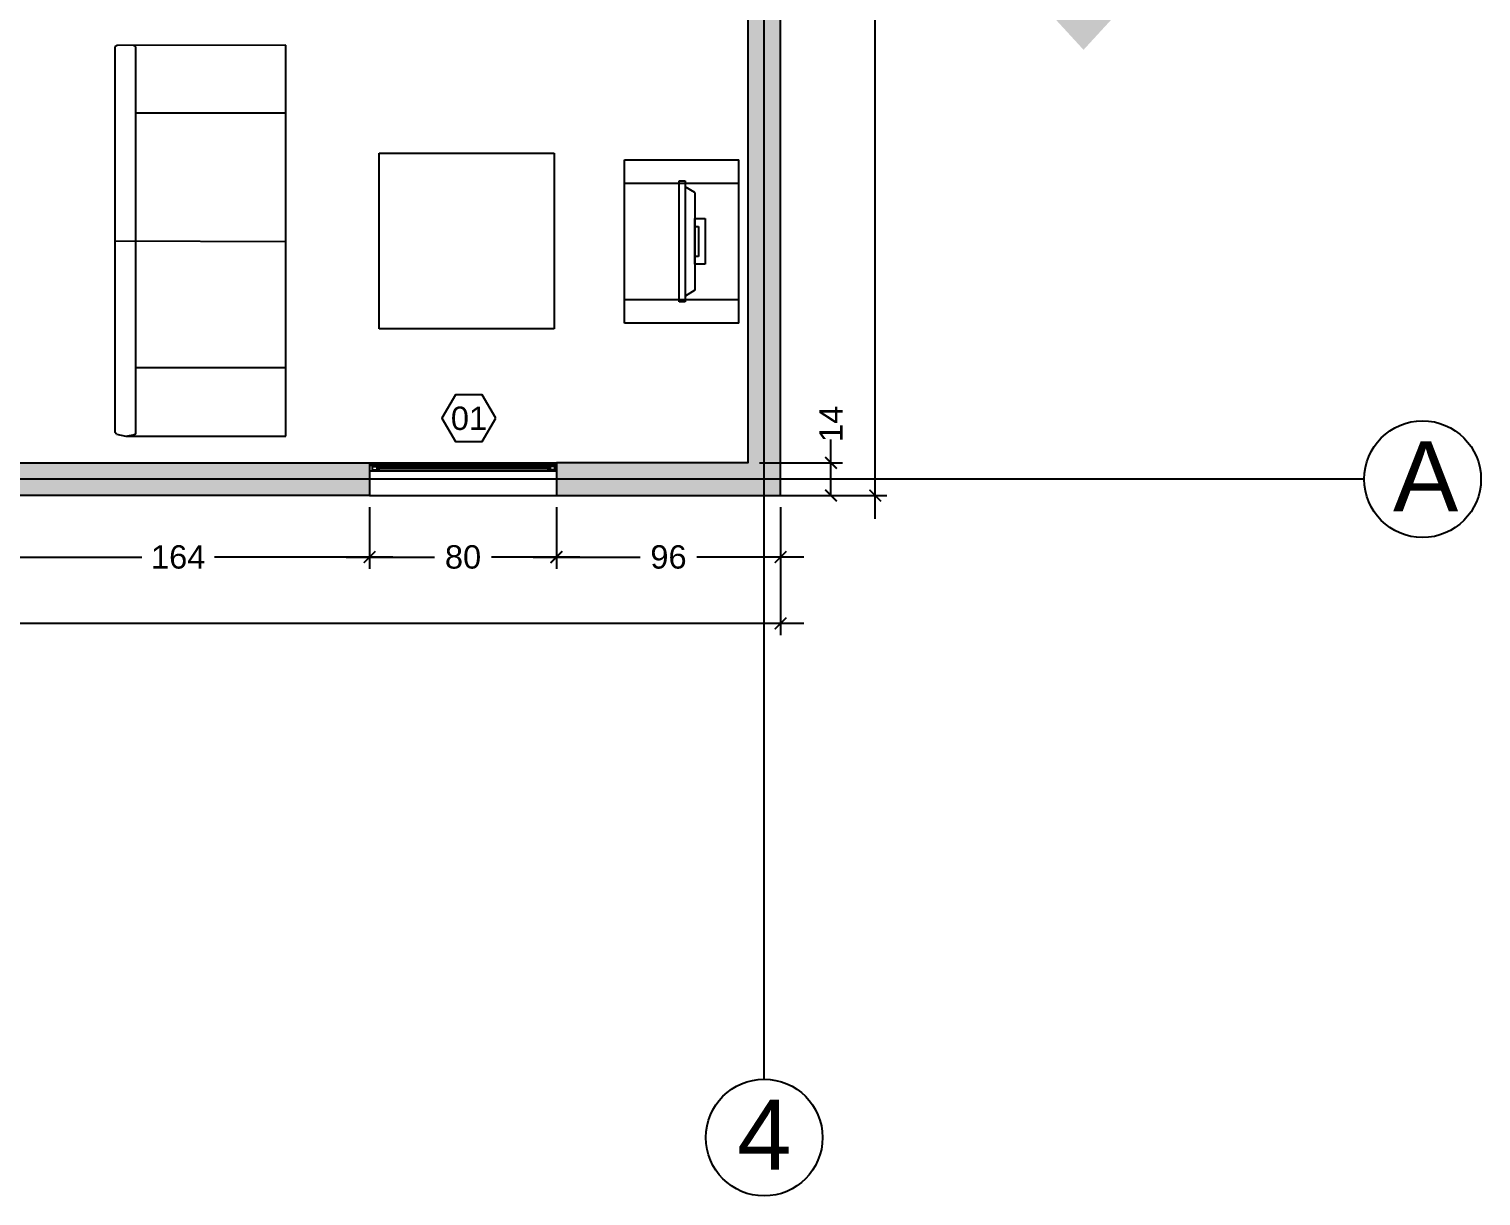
# Model space of a CAD drawing. Header units: millimetres. Extents: x 5639 to 14492, y 750 to 6820.
# Drawn here: x 7449 to 8071, y 5290 to 5790 of the extents above; entities that cross this region are included whole.
import ezdxf
from ezdxf.enums import TextEntityAlignment as Align

# ---------------------------------------------------------------- set-up
doc = ezdxf.new("R2010")
doc.units = ezdxf.units.MM
doc.layers.get('DEFPOINTS').update_dxf_attribs({"color": 210})
for name, color, linetype in [('A-ANNO-SYMB', 3, 'Continuous'), ('A-ANNO-TEXT', 3, 'Continuous'), ('A-FURN', 8, 'Continuous'), ('A-GLAZ-FULL', 4, 'Continuous'), ('A-WALL-FULL', 7, 'Continuous'), ('CAMPITURA', 255, 'Continuous'), ('G-ANNO-DIM', 251, 'Continuous'), ('G-HEDGE', 76, 'Continuous')]:
    doc.layers.add(name, color=color, linetype=linetype)
doc.styles.add('ARIAL', font='arial.ttf')
doc.styles.get("Standard").update_dxf_attribs({"font": 'arial.ttf'})
doc.dimstyles.new('1_1', dxfattribs={"dimtxt": 10, "dimasz": 5, "dimexe": 5, "dimexo": 5, "dimgap": 5, "dimtad": 0, "dimdec": 0, "dimtxsty": 'Standard', "dimblk": 'ARCHTICK', "dimcen": 2.5, "dimdle": 10, "dimadec": 0, "dimazin": 0, "dimtfac": 1, "dimtdec": 0, "dimtmove": 0, "dimatfit": 3, "dimldrblk": 'ARCHTICK', "dimfxl": 1, "dimarcsym": 0})

# ---------------------------------------------------------------- blocks, each defined once
blk = doc.blocks.new('_ArchTick')
at = {"color": 0, "linetype": 'ByBlock', "const_width": 0.15}
blk.add_lwpolyline([(-0.5, -0.5), (0.5, 0.5)], dxfattribs=at)
blk = doc.blocks.new('*D79')
at = {"layer": 'DEFPOINTS', "color": 0, "transparency": 16777216}
for p in [(7770.69, 6194.96), (7770.69, 5589.96), (7811.24, 5589.96)]:
    blk.add_point(p, dxfattribs=at)
at = {"layer": 'G-ANNO-DIM', "color": 0, "lineweight": -2, "transparency": 16777216}
for p, q in [((7811.24, 6204.96), (7811.24, 5879.97)), ((7775.69, 6194.96), (7816.24, 6194.96)), ((7811.24, 5579.96), (7811.24, 5847.75)), ((7775.69, 5589.96), (7816.24, 5589.96))]:
    blk.add_line(p, q, dxfattribs=at)
at = {"layer": 'G-ANNO-DIM', "color": 0, "lineweight": -2, "transparency": 16777216, "xscale": 5, "yscale": 5, "zscale": 5}
for p, rotation in [((7811.24, 6194.96), 90), ((7811.24, 5589.96), 270)]:
    blk.add_blockref('_ArchTick', p, dxfattribs=dict(at, rotation=rotation))
at = {"layer": 'G-ANNO-DIM', "color": 0, "transparency": 16777216, "insert": (7811.24, 5863.86), "char_height": 10, "attachment_point": 5, "rotation": 90}
blk.add_mtext('605', dxfattribs=at)
blk = doc.blocks.new('*D93')
at = {"layer": 'DEFPOINTS', "color": 0, "transparency": 16777216}
for p in [(7674.69, 5589.96), (7770.69, 5589.96), (7674.69, 5563.59)]:
    blk.add_point(p, dxfattribs=at)
at = {"layer": 'G-ANNO-DIM', "color": 0, "lineweight": -2, "transparency": 16777216}
for p, q in [((7674.69, 5584.96), (7674.69, 5558.59)), ((7770.69, 5584.96), (7770.69, 5558.59)), ((7664.69, 5563.59), (7710.53, 5563.59)), ((7780.69, 5563.59), (7734.84, 5563.59))]:
    blk.add_line(p, q, dxfattribs=at)
at = {"layer": 'G-ANNO-DIM', "color": 0, "lineweight": -2, "transparency": 16777216, "xscale": 5, "yscale": 5, "zscale": 5, "rotation": 180}
blk.add_blockref('_ArchTick', (7674.69, 5563.59), dxfattribs=at)
at = {"layer": 'G-ANNO-DIM', "color": 0, "lineweight": -2, "transparency": 16777216, "xscale": 5, "yscale": 5, "zscale": 5}
blk.add_blockref('_ArchTick', (7770.69, 5563.59), dxfattribs=at)
at = {"layer": 'G-ANNO-DIM', "color": 0, "transparency": 16777216, "insert": (7722.69, 5563.59), "char_height": 10, "attachment_point": 5}
blk.add_mtext('96', dxfattribs=at)
blk = doc.blocks.new('*D94')
at = {"layer": 'DEFPOINTS', "color": 0, "transparency": 16777216}
for p in [(7594.69, 5589.96), (7674.69, 5589.96), (7594.69, 5563.59)]:
    blk.add_point(p, dxfattribs=at)
at = {"layer": 'G-ANNO-DIM', "color": 0, "lineweight": -2, "transparency": 16777216}
for p, q in [((7594.69, 5584.96), (7594.69, 5558.59)), ((7674.69, 5584.96), (7674.69, 5558.59)), ((7584.69, 5563.59), (7622.53, 5563.59)), ((7684.69, 5563.59), (7646.84, 5563.59))]:
    blk.add_line(p, q, dxfattribs=at)
at = {"layer": 'G-ANNO-DIM', "color": 0, "lineweight": -2, "transparency": 16777216, "xscale": 5, "yscale": 5, "zscale": 5, "rotation": 180}
blk.add_blockref('_ArchTick', (7594.69, 5563.59), dxfattribs=at)
at = {"layer": 'G-ANNO-DIM', "color": 0, "lineweight": -2, "transparency": 16777216, "xscale": 5, "yscale": 5, "zscale": 5}
blk.add_blockref('_ArchTick', (7674.69, 5563.59), dxfattribs=at)
at = {"layer": 'G-ANNO-DIM', "color": 0, "transparency": 16777216, "insert": (7634.69, 5563.59), "char_height": 10, "attachment_point": 5}
blk.add_mtext('80', dxfattribs=at)
blk = doc.blocks.new('*D162')
at = {"layer": 'DEFPOINTS', "color": 0, "transparency": 16777216}
for p in [(7430.69, 5589.96), (7594.69, 5589.96), (7430.69, 5563.59)]:
    blk.add_point(p, dxfattribs=at)
at = {"layer": 'G-ANNO-DIM', "color": 0, "lineweight": -2, "transparency": 16777216}
for p, q in [((7430.69, 5584.96), (7430.69, 5558.59)), ((7594.69, 5584.96), (7594.69, 5558.59)), ((7420.69, 5563.59), (7497.13, 5563.59)), ((7604.69, 5563.59), (7528.24, 5563.59))]:
    blk.add_line(p, q, dxfattribs=at)
at = {"layer": 'G-ANNO-DIM', "color": 0, "lineweight": -2, "transparency": 16777216, "xscale": 5, "yscale": 5, "zscale": 5, "rotation": 180}
blk.add_blockref('_ArchTick', (7430.69, 5563.59), dxfattribs=at)
at = {"layer": 'G-ANNO-DIM', "color": 0, "lineweight": -2, "transparency": 16777216, "xscale": 5, "yscale": 5, "zscale": 5}
blk.add_blockref('_ArchTick', (7594.69, 5563.59), dxfattribs=at)
at = {"layer": 'G-ANNO-DIM', "color": 0, "transparency": 16777216, "insert": (7512.69, 5563.59), "char_height": 10, "attachment_point": 5}
blk.add_mtext('164', dxfattribs=at)
blk = doc.blocks.new('*D96')
at = {"layer": 'DEFPOINTS', "color": 0, "transparency": 16777216}
for p in [(6856.69, 5589.96), (7770.69, 5589.96), (7770.69, 5535.13)]:
    blk.add_point(p, dxfattribs=at)
at = {"layer": 'G-ANNO-DIM', "color": 0, "lineweight": -2, "transparency": 16777216}
for p, q in [((6856.69, 5584.96), (6856.69, 5530.13)), ((7770.69, 5584.96), (7770.69, 5530.13)), ((6846.69, 5535.13), (7265.57, 5535.13)), ((7780.69, 5535.13), (7297.63, 5535.13))]:
    blk.add_line(p, q, dxfattribs=at)
at = {"layer": 'G-ANNO-DIM', "color": 0, "lineweight": -2, "transparency": 16777216, "xscale": 5, "yscale": 5, "zscale": 5, "rotation": 180}
blk.add_blockref('_ArchTick', (6856.69, 5535.13), dxfattribs=at)
at = {"layer": 'G-ANNO-DIM', "color": 0, "lineweight": -2, "transparency": 16777216, "xscale": 5, "yscale": 5, "zscale": 5}
blk.add_blockref('_ArchTick', (7770.69, 5535.13), dxfattribs=at)
at = {"layer": 'G-ANNO-DIM', "color": 0, "transparency": 16777216, "insert": (7281.6, 5535.13), "char_height": 10, "attachment_point": 5}
blk.add_mtext('914', dxfattribs=at)
blk = doc.blocks.new('*D207')
at = {"layer": 'DEFPOINTS', "color": 0, "transparency": 16777216}
for p in [(7756.72, 5603.96), (7756.72, 5589.96), (7792.29, 5589.96)]:
    blk.add_point(p, dxfattribs=at)
at = {"layer": 'G-ANNO-DIM', "color": 0, "lineweight": -2, "transparency": 16777216}
for p, q in [((7792.29, 5589.96), (7792.29, 5613.96)), ((7761.72, 5603.96), (7797.29, 5603.96)), ((7792.29, 5603.96), (7792.29, 5608.96)), ((7761.72, 5589.96), (7797.29, 5589.96))]:
    blk.add_line(p, q, dxfattribs=at)
at = {"layer": 'G-ANNO-DIM', "color": 0, "lineweight": -2, "transparency": 16777216, "xscale": 5, "yscale": 5, "zscale": 5}
for p, rotation in [((7792.29, 5603.96), 90), ((7792.29, 5589.96), 270)]:
    blk.add_blockref('_ArchTick', p, dxfattribs=dict(at, rotation=rotation))
at = {"layer": 'G-ANNO-DIM', "color": 0, "transparency": 16777216, "insert": (7792.29, 5620.63), "char_height": 10, "attachment_point": 5, "rotation": 90}
blk.add_mtext('14', dxfattribs=at)

msp = doc.modelspace()

# ---------------------------------------------------------------- hatches: boundary and pattern name
at = {"layer": 'A-ANNO-SYMB'}
h = msp.add_hatch(color=256, dxfattribs=at)
h.dxf.hatch_style = 1
h.paths.add_polyline_path([(7934.53, 5817.91), (7921.81, 5817.91, -1), (7879.13, 5817.91), (7866.41, 5817.91), (7900.47, 5780.84)])
at = {"layer": 'CAMPITURA'}
h = msp.add_hatch(color=9, dxfattribs=at)
h.dxf.hatch_style = 1
h.paths.add_polyline_path([(6870.69, 6329.77), (6936.69, 6329.77), (6936.69, 6343.77), (6856.69, 6343.77), (6856.69, 5589.96), (7090.69, 5589.96), (7090.69, 5603.96), (6870.69, 5603.96), (6870.69, 5882.88), (7164.39, 5882.88), (7164.39, 5889.96), (6870.69, 5889.96)])
h.paths.add_polyline_path([(7256.69, 6194.96), (7169.8, 6194.96), (7169.8, 6343.77), (7068.69, 6343.77), (7068.69, 6336.77), (7068.69, 6336.77), (7068.69, 6334.15), (7068.69, 6329.77), (7156.69, 6329.77), (7156.69, 5964.96), (7236.69, 5964.96), (7236.69, 5969.96), (7170.69, 5969.96), (7170.69, 6180.96), (7256.69, 6180.96)])
h.paths.add_polyline_path([(7558.78, 6194.96), (7376.69, 6194.96), (7376.69, 6180.96), (7558.78, 6180.96)])
h.paths.add_polyline_path([(7770.69, 6194.96), (7690.78, 6194.96), (7690.78, 6189.27), (7690.78, 6189.27), (7690.78, 6186.65), (7690.78, 6186.65), (7690.78, 6180.96), (7756.72, 6180.96), (7756.72, 5603.96), (7674.69, 5603.96), (7674.69, 5589.96), (7770.69, 5589.96)])
h.paths.add_polyline_path([(7171.1, 5603.96), (7306.65, 5603.96), (7306.65, 5798.96), (7156.69, 5798.96), (7156.69, 5807.88), (7156.69, 5810.38), (7161.19, 5810.38), (7161.19, 5807.88), (7320.65, 5807.88), (7320.65, 5683.96), (7320.95, 5683.73), (7320.65, 5603.96), (7350.69, 5603.96), (7353.19, 5603.96), (7353.19, 5599.46), (7354.19, 5599.46), (7354.19, 5596.26), (7350.69, 5596.26), (7350.69, 5589.96), (7170.69, 5589.96), (7170.69, 5600.59), (7170.69, 5600.59), (7170.69, 5600.98), (7170.69, 5600.98), (7170.69, 5602.54), (7170.69, 5602.38), (7170.69, 5602.23), (7170.69, 5601.9), (7170.69, 5603.96)])
h.paths.add_polyline_path([(7594.69, 5603.96), (7430.69, 5603.96), (7430.69, 5589.96), (7594.69, 5589.96)])

# ---------------------------------------------------------------- linework, layer by layer
at = {"layer": 'A-ANNO-SYMB', "ltscale": 0.04}
msp.add_line((7763.69, 5339.96), (7763.69, 6735.54), dxfattribs=at)
msp.add_lwpolyline([(8020.69, 5596.96), (7313.65, 5596.96)], dxfattribs=at)
at = {"layer": 'A-ANNO-SYMB'}
for centre in [(8045.69, 5596.96), (7763.69, 5314.96)]:
    msp.add_circle(centre, 25, dxfattribs=at)
at = {"layer": 'A-FURN'}
for p, q in [((7486.62, 5782.63), (7485.57, 5782.1)), ((7485.57, 5782.1), (7485.57, 5617.11)), ((7558.75, 5782.89), (7486.62, 5782.63)), ((7494.52, 5782.1), (7493.57, 5782.63)), ((7494.52, 5616.43), (7494.52, 5782.1)), ((7558.75, 5615.38), (7558.75, 5782.89)), ((7558.75, 5753.71), (7494.52, 5753.71)), ((7598.75, 5661.32), (7598.75, 5736.59)), ((7598.75, 5736.59), (7673.75, 5736.59)), ((7673.75, 5736.59), (7673.75, 5661.32)), ((7703.81, 5663.78), (7703.81, 5733.78)), ((7703.81, 5733.78), (7752.81, 5733.78)), ((7752.81, 5663.78), (7752.81, 5733.78)), ((7703.81, 5723.78), (7752.81, 5723.78)), ((7727.27, 5724.67), (7729.9, 5724.67)), ((7727.27, 5672.88), (7727.27, 5724.67)), ((7729.9, 5724.67), (7729.9, 5672.88)), ((7734.01, 5719.71), (7729.9, 5722.2)), ((7734.01, 5719.71), (7734.01, 5677.84)), ((7734.01, 5689.01), (7734.01, 5708.54)), ((7734.01, 5708.54), (7738.33, 5708.54)), ((7734.01, 5692.4), (7734.01, 5705.15)), ((7734.01, 5705.15), (7735.53, 5705.15)), ((7735.53, 5705.15), (7735.53, 5692.4)), ((7738.33, 5708.54), (7738.33, 5689.01)), ((7485.57, 5699), (7558.75, 5698.74)), ((7735.53, 5692.4), (7734.01, 5692.4)), ((7738.33, 5689.01), (7734.01, 5689.01)), ((7734.01, 5677.84), (7729.9, 5675.36)), ((7752.81, 5673.78), (7703.81, 5673.78)), ((7729.9, 5672.88), (7727.27, 5672.88)), ((7673.75, 5661.32), (7598.75, 5661.32)), ((7752.81, 5663.78), (7703.81, 5663.78)), ((7494.52, 5644.84), (7558.75, 5644.84)), ((7486.29, 5616.27), (7485.57, 5617.11)), ((7486.29, 5616.27), (7490.32, 5615.38)), ((7490.32, 5615.38), (7493.47, 5615.9)), ((7493.47, 5615.9), (7494.52, 5616.43)), ((7490.32, 5615.38), (7558.75, 5615.38)), ((7594.69, 5603.96), (7674.69, 5603.96)), ((7594.69, 5589.96), (7674.69, 5589.96))]:
    msp.add_line(p, q, dxfattribs=at)
at = {"layer": 'A-GLAZ-FULL'}
for p, q in [((7594.69, 5602.96), (7673.02, 5602.96)), ((7674.69, 5602.96), (7594.69, 5602.96)), ((7674.69, 5600.34), (7594.69, 5600.34)), ((7595.91, 5600.98), (7595.91, 5602.32)), ((7595.91, 5602.32), (7598.83, 5602.32)), ((7595.91, 5600.98), (7598.83, 5600.98)), ((7672.1, 5601.9), (7597.83, 5601.9)), ((7597.83, 5601.9), (7597.83, 5601.4)), ((7672.1, 5601.4), (7597.83, 5601.4)), ((7598.83, 5601.9), (7598.83, 5602.32)), ((7598.83, 5600.98), (7598.83, 5601.4)), ((7674.02, 5602.32), (7671.1, 5602.32)), ((7671.1, 5601.9), (7671.1, 5602.32)), ((7671.1, 5600.98), (7671.1, 5601.4)), ((7674.02, 5600.98), (7671.1, 5600.98)), ((7672.1, 5601.4), (7672.1, 5601.9)), ((7673.02, 5602.96), (7674.69, 5602.96)), ((7673.02, 5602.71), (7673.02, 5602.96)), ((7673.02, 5600.34), (7673.02, 5600.59)), ((7673.02, 5600.59), (7674.44, 5600.59)), ((7674.02, 5600.98), (7674.02, 5602.32)), ((7674.44, 5600.59), (7674.44, 5602.71))]:
    msp.add_line(p, q, dxfattribs=at)
at = {"layer": 'A-WALL-FULL'}
for points in [[(7674.69, 5603.96), (7674.69, 5589.96), (7770.69, 5589.96), (7770.69, 6194.96), (7690.78, 6194.96), (7690.78, 6180.96), (7756.72, 6180.96), (7756.72, 5603.96), (7674.69, 5603.96)], [(7430.69, 5603.96), (7594.69, 5603.96), (7594.69, 5589.96), (7430.69, 5589.96), (7430.69, 5603.96)]]:
    msp.add_lwpolyline(points, dxfattribs=at)
at = {"layer": 'G-HEDGE'}
msp.add_lwpolyline([(7648.72, 5623.08), (7642.94, 5633.08), (7631.4, 5633.08), (7625.62, 5623.08), (7631.4, 5613.08), (7642.94, 5613.08)], close=True, dxfattribs=at)

# ---------------------------------------------------------------- texts
at = {"layer": 'A-ANNO-TEXT', "style": 'ARIAL'}
msp.add_text('A', height=30, rotation=0, dxfattribs=at).set_placement((8047, 5583.22), align=Align.CENTER)
msp.add_text('4', height=30, dxfattribs=at).set_placement((7763.69, 5301.22), align=Align.CENTER)
at = {"layer": 'G-HEDGE', "style": 'ARIAL'}
msp.add_attdef('01', text='', height=10, dxfattribs=at).set_placement((7637.24, 5623.03), align=Align.MIDDLE_CENTER)

# ---------------------------------------------------------------- dimensions: what is measured, and where the dimension line sits
at = {"layer": 'G-ANNO-DIM'}
for base, p1, p2, angle, picture, middle, dimtype in [((7811.24, 5589.96), (7770.69, 6194.96), (7770.69, 5589.96), 90, '*D79', (7811.24, 5863.86), 160), ((7792.29, 5589.96), (7756.72, 5603.96), (7756.72, 5589.96), 90, '*D207', (7792.29, 5620.63), 160), ((7770.69, 5535.13), (6856.69, 5589.96), (7770.69, 5589.96), 0, '*D96', (7281.6, 5535.13), 161)]:
    dim = msp.add_linear_dim(base=base, p1=p1, p2=p2, angle=angle, dimstyle='1_1', dxfattribs=at)
    dim.commit()
    dim.dimension.update_dxf_attribs({"geometry": picture, "text_midpoint": middle, "dimtype": dimtype})
for base, p1, p2, picture, middle in [((7430.69, 5563.59), (7594.69, 5589.96), (7430.69, 5589.96), '*D162', (7512.69, 5563.59)), ((7594.69, 5563.59), (7674.69, 5589.96), (7594.69, 5589.96), '*D94', (7634.69, 5563.59)), ((7674.69, 5563.59), (7770.69, 5589.96), (7674.69, 5589.96), '*D93', (7722.69, 5563.59))]:
    dim = msp.add_linear_dim(base=base, p1=p1, p2=p2, dimstyle='1_1', dxfattribs=at)
    dim.commit()
    dim.dimension.update_dxf_attribs({"geometry": picture, "text_midpoint": middle, "dimtype": 160})

doc.saveas('drawing.dxf')
